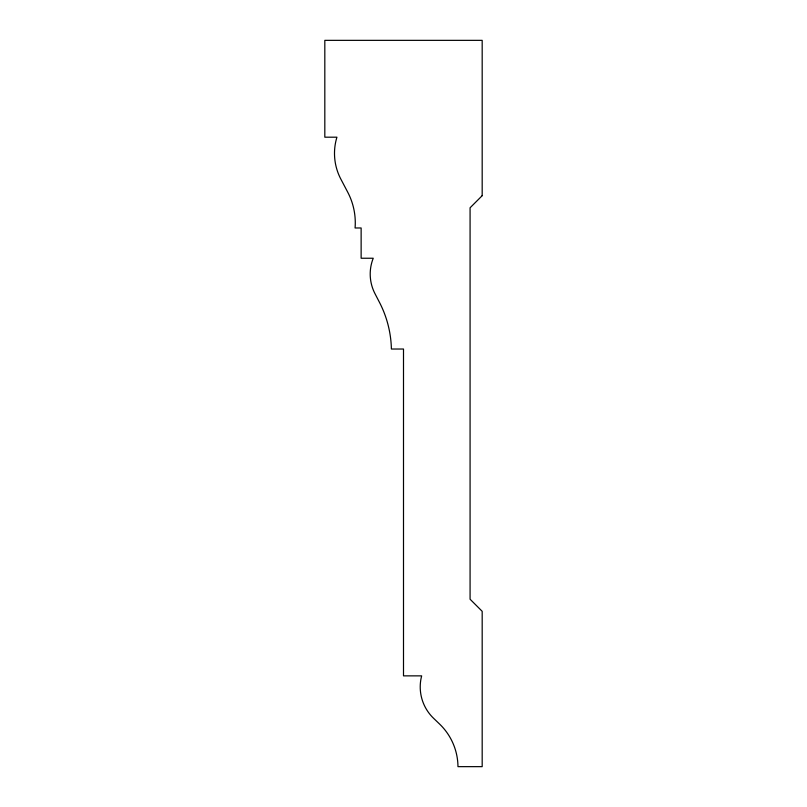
<?xml version="1.0" encoding="UTF-8"?>
<svg xmlns="http://www.w3.org/2000/svg" width="807" height="807" viewBox="0 0 807 807"><rect width="100%" height="100%" fill="white"/><g stroke="black" fill="none" stroke-linecap="round" stroke-linejoin="round"><path stroke-width="1.21" d="M482.183 195.677L470.078 207.782L470.078 599.218L482.183 611.323L482.183 766.65L457.973 766.65A59.839 59.839 0 0 0 439.583 724.05L433.591 718.301A43.477 43.477 0 0 1 421.658 675.863L403.5 675.863L403.5 349.028L391.395 349.028A106.776 106.776 0 0 0 379.482 302.373L374.983 293.667A42.71 42.71 0 0 1 373.238 258.24L361.132 258.24L361.132 227.978L355.08 227.978A65.861 65.861 0 0 0 347.716 192.177L340.857 179.134A55.31 55.31 0 0 1 336.923 137.19L324.817 137.19L324.817 40.35L482.183 40.35L482.183 195.677"/></g></svg>
